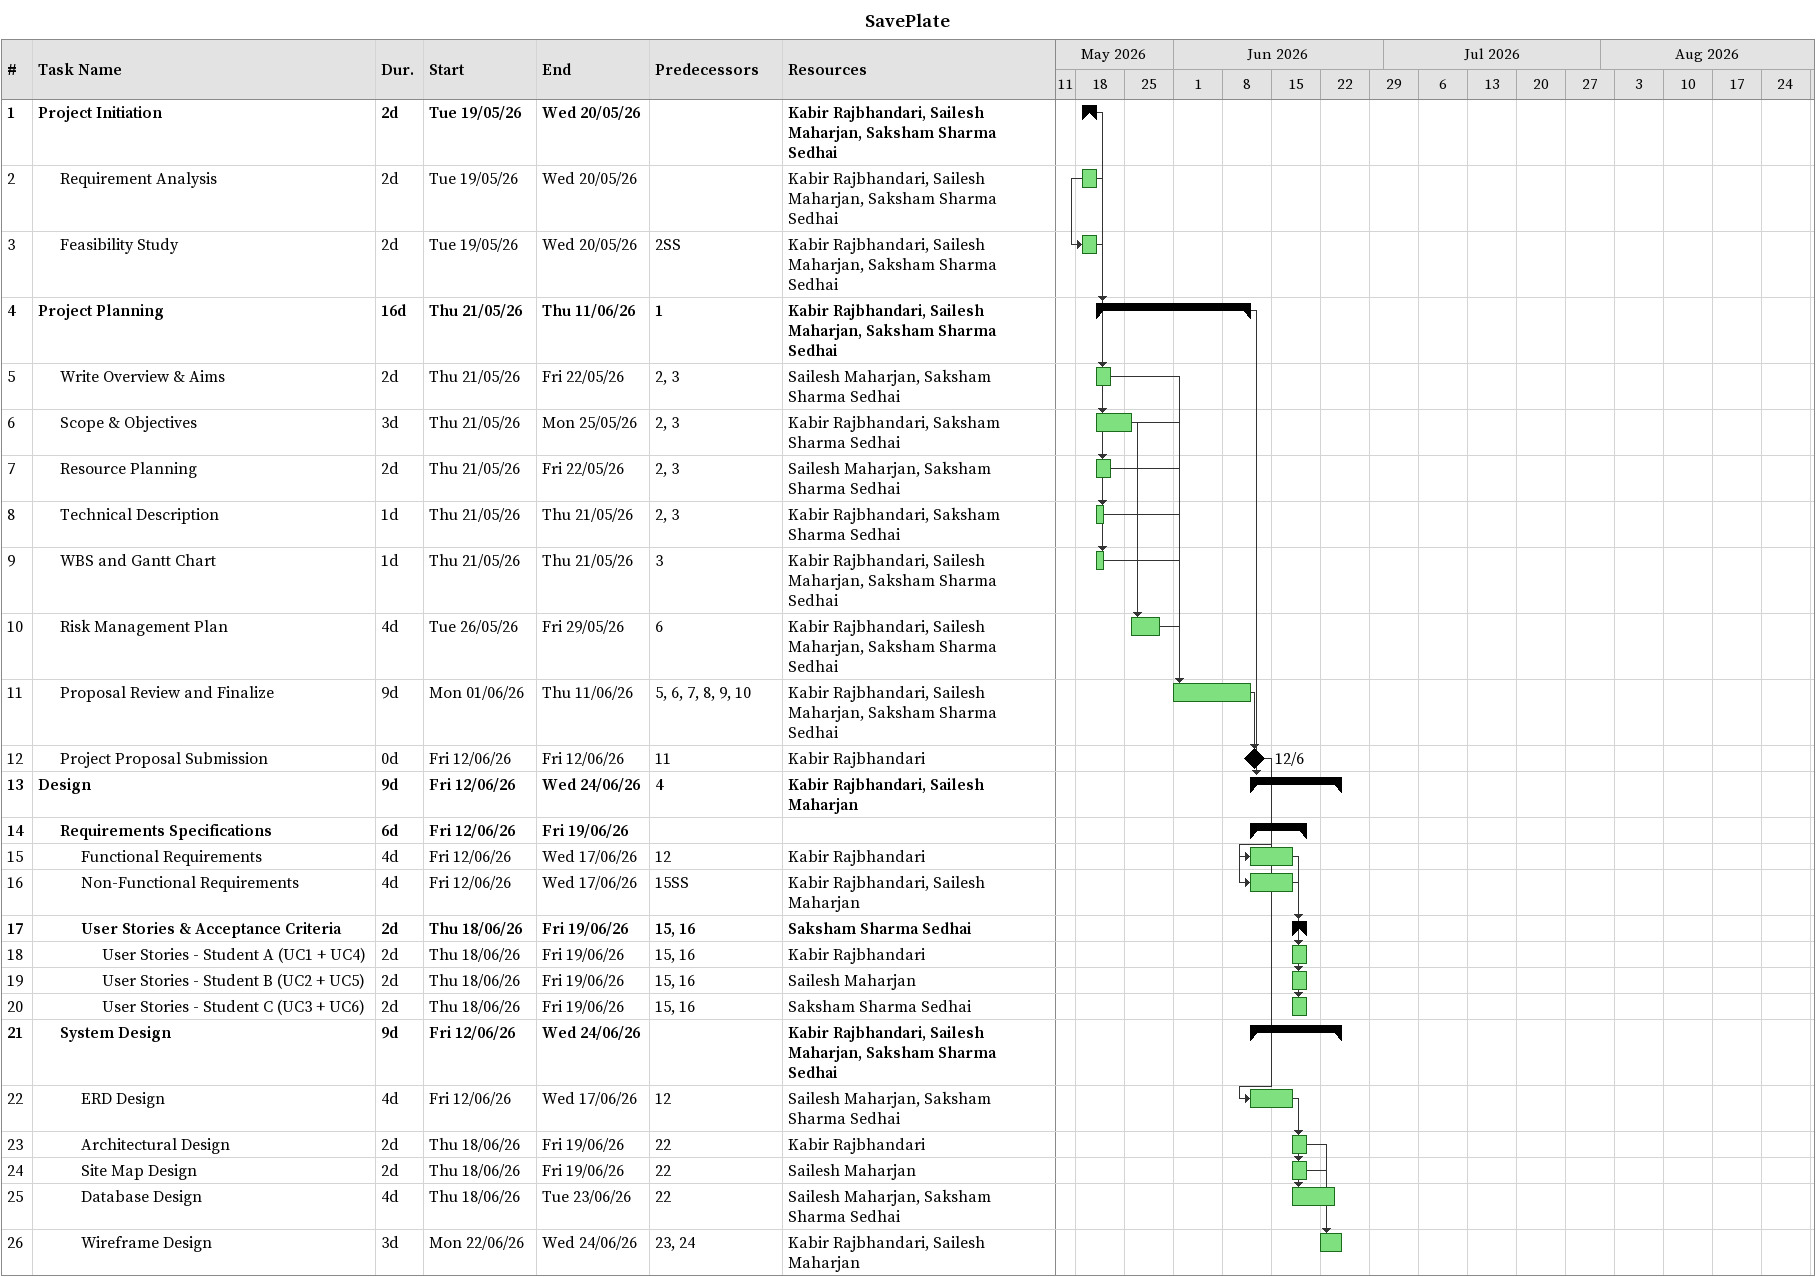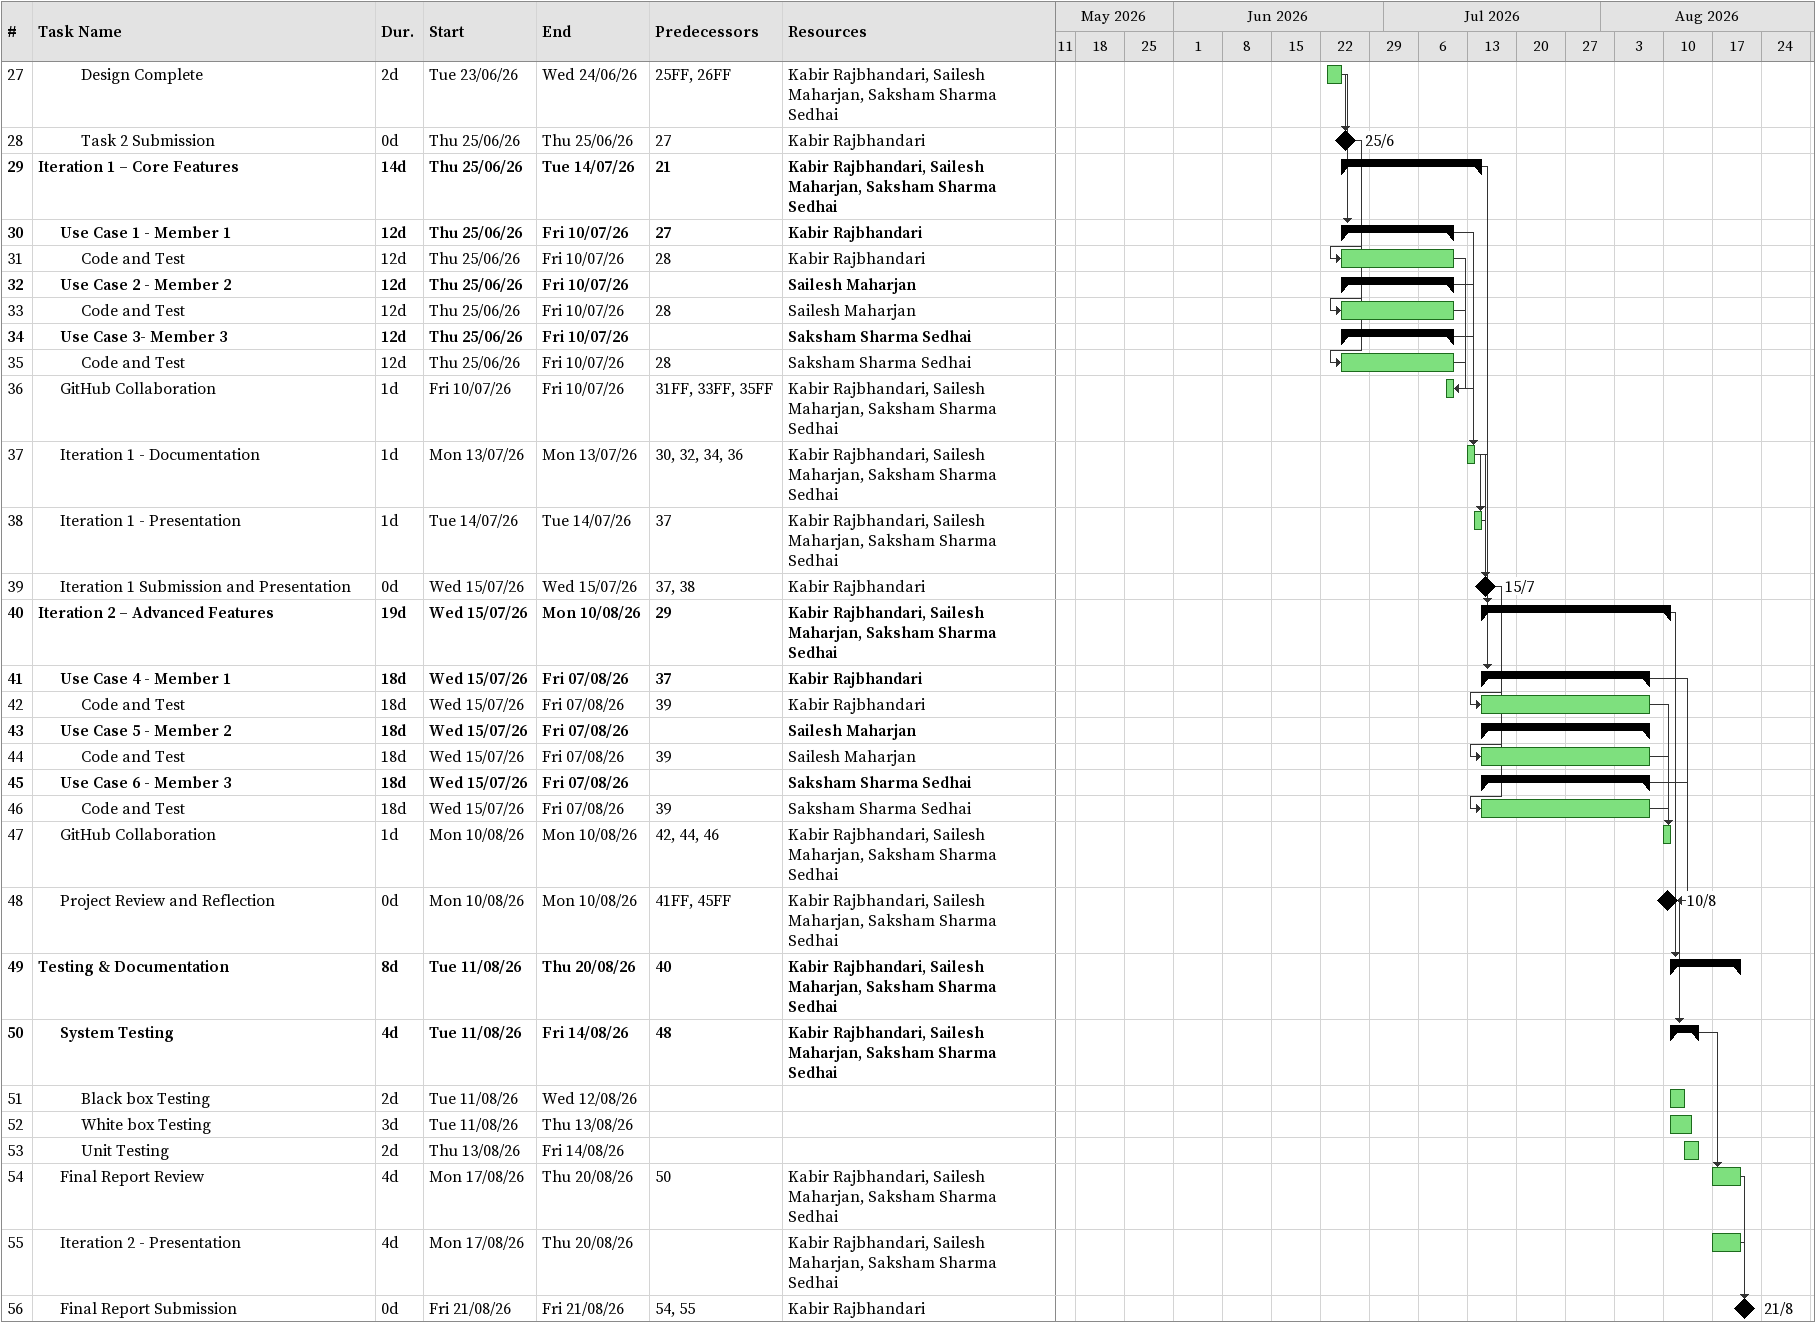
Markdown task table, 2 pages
SavePlate

| ID | Level | Task | Duration | Start | Finish | Predecessors | Resources |
|---|---|---|---|---|---|---|---|
| 1 | 1 | **Project Initiation** | 2d | 2026-05-19 | 2026-05-20 |  | Kabir Rajbhandari, Sailesh Maharjan, Saksham Sharma Sedhai |
| 2 | 2 | Requirement Analysis | 2d | 2026-05-19 | 2026-05-20 |  | Kabir Rajbhandari, Sailesh Maharjan, Saksham Sharma Sedhai |
| 3 | 2 | Feasibility Study | 2d | 2026-05-19 | 2026-05-20 | 2SS | Kabir Rajbhandari, Sailesh Maharjan, Saksham Sharma Sedhai |
| 4 | 1 | **Project Planning** | 16d | 2026-05-21 | 2026-06-11 | 1 | Kabir Rajbhandari, Sailesh Maharjan, Saksham Sharma Sedhai |
| 5 | 2 | Write Overview & Aims | 2d | 2026-05-21 | 2026-05-22 | 2, 3 | Sailesh Maharjan, Saksham Sharma Sedhai |
| 6 | 2 | Scope & Objectives | 3d | 2026-05-21 | 2026-05-25 | 2, 3 | Kabir Rajbhandari, Saksham Sharma Sedhai |
| 7 | 2 | Resource Planning | 2d | 2026-05-21 | 2026-05-22 | 2, 3 | Sailesh Maharjan, Saksham Sharma Sedhai |
| 8 | 2 | Technical Description | 1d | 2026-05-21 | 2026-05-21 | 2, 3 | Kabir Rajbhandari, Saksham Sharma Sedhai |
| 9 | 2 | WBS and Gantt Chart | 1d | 2026-05-21 | 2026-05-21 | 3 | Kabir Rajbhandari, Sailesh Maharjan, Saksham Sharma Sedhai |
| 10 | 2 | Risk Management Plan | 4d | 2026-05-26 | 2026-05-29 | 6 | Kabir Rajbhandari, Sailesh Maharjan, Saksham Sharma Sedhai |
| 11 | 2 | Proposal Review and Finalize | 9d | 2026-06-01 | 2026-06-11 | 5, 6, 7, 8, 9, 10 | Kabir Rajbhandari, Sailesh Maharjan, Saksham Sharma Sedhai |
| 12 | 2 | Project Proposal Submission | 0d | 2026-06-12 | 2026-06-12 | 11 | Kabir Rajbhandari |
| 13 | 1 | **Design** | 9d | 2026-06-12 | 2026-06-24 | 4 | Kabir Rajbhandari, Sailesh Maharjan |
| 14 | 2 | **Requirements Specifications** | 6d | 2026-06-12 | 2026-06-19 |  |  |
| 15 | 3 | Functional Requirements | 4d | 2026-06-12 | 2026-06-17 | 12 | Kabir Rajbhandari |
| 16 | 3 | Non-Functional Requirements | 4d | 2026-06-12 | 2026-06-17 | 15SS | Kabir Rajbhandari, Sailesh Maharjan |
| 17 | 3 | **User Stories & Acceptance Criteria** | 2d | 2026-06-18 | 2026-06-19 | 15, 16 | Saksham Sharma Sedhai |
| 18 | 4 | User Stories - Student A (UC1 + UC4) | 2d | 2026-06-18 | 2026-06-19 | 15, 16 | Kabir Rajbhandari |
| 19 | 4 | User Stories - Student B (UC2 + UC5) | 2d | 2026-06-18 | 2026-06-19 | 15, 16 | Sailesh Maharjan |
| 20 | 4 | User Stories - Student C (UC3 + UC6) | 2d | 2026-06-18 | 2026-06-19 | 15, 16 | Saksham Sharma Sedhai |
| 21 | 2 | **System Design** | 9d | 2026-06-12 | 2026-06-24 |  | Kabir Rajbhandari, Sailesh Maharjan, Saksham Sharma Sedhai |
| 22 | 3 | ERD Design | 4d | 2026-06-12 | 2026-06-17 | 12 | Sailesh Maharjan, Saksham Sharma Sedhai |
| 23 | 3 | Architectural Design | 2d | 2026-06-18 | 2026-06-19 | 22 | Kabir Rajbhandari |
| 24 | 3 | Site Map Design | 2d | 2026-06-18 | 2026-06-19 | 22 | Sailesh Maharjan |
| 25 | 3 | Database Design | 4d | 2026-06-18 | 2026-06-23 | 22 | Sailesh Maharjan, Saksham Sharma Sedhai |
| 26 | 3 | Wireframe Design | 3d | 2026-06-22 | 2026-06-24 | 23, 24 | Kabir Rajbhandari, Sailesh Maharjan |
| 27 | 3 | Design Complete | 2d | 2026-06-23 | 2026-06-24 | 25FF, 26FF | Kabir Rajbhandari, Sailesh Maharjan, Saksham Sharma Sedhai |
| 28 | 3 | Task 2 Submission | 0d | 2026-06-25 | 2026-06-25 | 27 | Kabir Rajbhandari |
| 29 | 1 | **Iteration 1 – Core Features** | 14d | 2026-06-25 | 2026-07-14 | 21 | Kabir Rajbhandari, Sailesh Maharjan, Saksham Sharma Sedhai |
| 30 | 2 | **Use Case 1 - Member 1** | 12d | 2026-06-25 | 2026-07-10 | 27 | Kabir Rajbhandari |
| 31 | 3 | Code and Test | 12d | 2026-06-25 | 2026-07-10 | 28 | Kabir Rajbhandari |
| 32 | 2 | **Use Case 2 - Member 2** | 12d | 2026-06-25 | 2026-07-10 |  | Sailesh Maharjan |
| 33 | 3 | Code and Test | 12d | 2026-06-25 | 2026-07-10 | 28 | Sailesh Maharjan |
| 34 | 2 | **Use Case 3- Member 3** | 12d | 2026-06-25 | 2026-07-10 |  | Saksham Sharma Sedhai |
| 35 | 3 | Code and Test | 12d | 2026-06-25 | 2026-07-10 | 28 | Saksham Sharma Sedhai |
| 36 | 2 | GitHub Collaboration | 1d | 2026-07-10 | 2026-07-10 | 31FF, 33FF, 35FF | Kabir Rajbhandari, Sailesh Maharjan, Saksham Sharma Sedhai |
| 37 | 2 | Iteration 1 - Documentation | 1d | 2026-07-13 | 2026-07-13 | 30, 32, 34, 36 | Kabir Rajbhandari, Sailesh Maharjan, Saksham Sharma Sedhai |
| 38 | 2 | Iteration 1 - Presentation | 1d | 2026-07-14 | 2026-07-14 | 37 | Kabir Rajbhandari, Sailesh Maharjan, Saksham Sharma Sedhai |
| 39 | 2 | Iteration 1 Submission and Presentation | 0d | 2026-07-15 | 2026-07-15 | 37, 38 | Kabir Rajbhandari |
| 40 | 1 | **Iteration 2 – Advanced Features** | 19d | 2026-07-15 | 2026-08-10 | 29 | Kabir Rajbhandari, Sailesh Maharjan, Saksham Sharma Sedhai |
| 41 | 2 | **Use Case 4 - Member 1** | 18d | 2026-07-15 | 2026-08-07 | 37 | Kabir Rajbhandari |
| 42 | 3 | Code and Test | 18d | 2026-07-15 | 2026-08-07 | 39 | Kabir Rajbhandari |
| 43 | 2 | **Use Case 5 - Member 2** | 18d | 2026-07-15 | 2026-08-07 |  | Sailesh Maharjan |
| 44 | 3 | Code and Test | 18d | 2026-07-15 | 2026-08-07 | 39 | Sailesh Maharjan |
| 45 | 2 | **Use Case 6 - Member 3** | 18d | 2026-07-15 | 2026-08-07 |  | Saksham Sharma Sedhai |
| 46 | 3 | Code and Test | 18d | 2026-07-15 | 2026-08-07 | 39 | Saksham Sharma Sedhai |
| 47 | 2 | GitHub Collaboration | 1d | 2026-08-10 | 2026-08-10 | 42, 44, 46 | Kabir Rajbhandari, Sailesh Maharjan, Saksham Sharma Sedhai |
| 48 | 2 | Project Review and Reflection | 0d | 2026-08-10 | 2026-08-10 | 41FF, 45FF | Kabir Rajbhandari, Sailesh Maharjan, Saksham Sharma Sedhai |
| 49 | 1 | **Testing & Documentation** | 8d | 2026-08-11 | 2026-08-20 | 40 | Kabir Rajbhandari, Sailesh Maharjan, Saksham Sharma Sedhai |
| 50 | 2 | **System Testing** | 4d | 2026-08-11 | 2026-08-14 | 48 | Kabir Rajbhandari, Sailesh Maharjan, Saksham Sharma Sedhai |
| 51 | 3 | Black box Testing | 2d | 2026-08-11 | 2026-08-12 |  |  |
| 52 | 3 | White box Testing | 3d | 2026-08-11 | 2026-08-13 |  |  |
| 53 | 3 | Unit Testing | 2d | 2026-08-13 | 2026-08-14 |  |  |
| 54 | 2 | Final Report Review | 4d | 2026-08-17 | 2026-08-20 | 50 | Kabir Rajbhandari, Sailesh Maharjan, Saksham Sharma Sedhai |
| 55 | 2 | Iteration 2 - Presentation | 4d | 2026-08-17 | 2026-08-20 |  | Kabir Rajbhandari, Sailesh Maharjan, Saksham Sharma Sedhai |
| 56 | 2 | Final Report Submission | 0d | 2026-08-21 | 2026-08-21 | 54, 55 | Kabir Rajbhandari |
